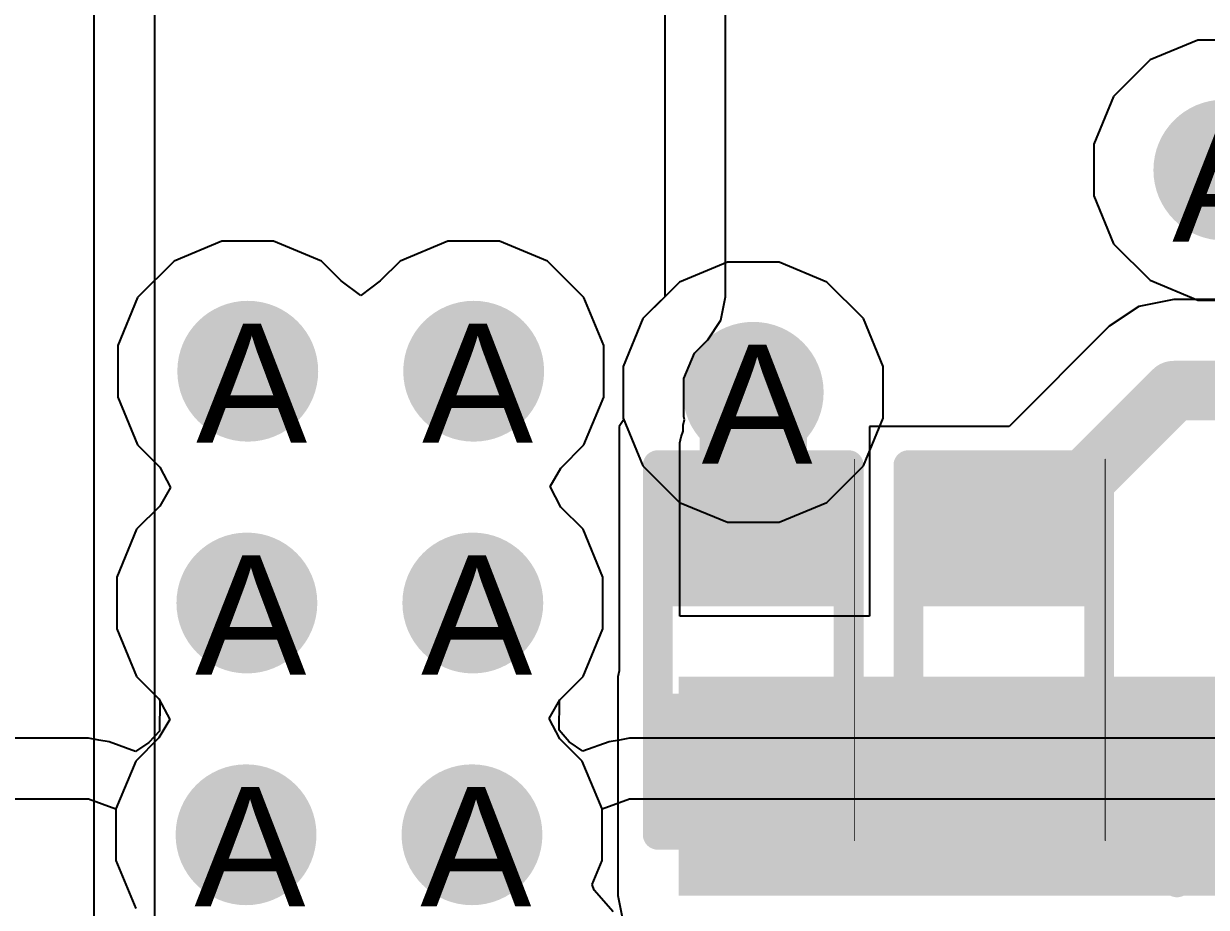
# Model space of a CAD drawing. Header units: inches. Extents: x 0 to 5271, y 0 to 5417.
# Drawn here: x 15.87 to 20.91, y 77.92 to 81.69 of the extents above; entities that cross this region are included whole.
import ezdxf

# ---------------------------------------------------------------- set-up
doc = ezdxf.new("R2010")
doc.units = ezdxf.units.IN
for name, color, linetype in [('Bottom Layer', 5, 'Continuous'), ('Bottom Overlay', 54, 'Continuous'), ('Bottom Paste', 16, 'Continuous'), ('Bottom Solder', 6, 'Continuous'), ('Drill Drawing', 1, 'Continuous'), ('L2_GND1', 16, 'Continuous'), ('L3_SIG1', 76, 'Continuous'), ('L4_PWR', 90, 'Continuous'), ('L5_GND2', 156, 'Continuous'), ('L6_SIG2', 130, 'Continuous'), ('L7_GND3', 216, 'Continuous'), ('Top Layer', 1, 'Continuous'), ('Via Holes', 16, 'Continuous')]:
    doc.layers.add(name, color=color, linetype=linetype)
doc.styles.add('Arial', font='', dxfattribs={"height": 0.2})
doc.styles.get('Arial').set_extended_font_data('Arial')

# ---------------------------------------------------------------- blocks, each defined once
blk = doc.blocks.new('17_FC2QFN__3_5_3_75__B_196')
at = {"layer": 'Bottom Layer'}
for points in [[(-0.175, 2.4312), (0.175, 2.4312), (0.175, 0.4312), (-0.175, 0.4312)], [(-2.0993, 1.6812), (-0.5993, 1.6812), (-0.5993, 1.4312), (-2.0993, 1.4312)], [(2.0993, 1.4312), (0.5993, 1.4312), (0.5993, 1.6812), (2.0993, 1.6812)], [(-2.0993, 1.0312), (-0.5993, 1.0312), (-0.5993, 0.7812), (-2.0993, 0.7812)], [(2.0993, 0.7812), (0.5993, 0.7812), (0.5993, 1.0312), (2.0993, 1.0312)], [(-2.0993, 0.3812), (-0.5993, 0.3812), (-0.5993, 0.1312), (-2.0993, 0.1312)], [(2.0993, 0.1312), (0.5993, 0.1312), (0.5993, 0.3812), (2.0993, 0.3812)], [(-2.1004, -0.0938), (-1.3004, -0.0938), (-1.3004, -0.3938), (-2.1004, -0.3938)], [(2.1004, -0.3938), (1.3004, -0.3938), (1.3004, -0.0938), (2.1004, -0.0938)], [(-2.1004, -0.5938), (-1.3004, -0.5938), (-1.3004, -0.8938), (-2.1004, -0.8938)], [(2.1004, -0.8938), (1.3004, -0.8938), (1.3004, -0.5938), (2.1004, -0.5938)], [(-1.4, -2.0187), (-1.4, -1.0937), (-1.1, -1.0937), (-1.1, -2.0187)], [(-0.9, -2.0187), (-0.9, -1.0937), (-0.6, -1.0937), (-0.6, -2.0187)], [(-0.4, -2.0187), (-0.4, -1.0937), (-0.1, -1.0937), (-0.1, -2.0187)], [(0.1, -2.0187), (0.1, -1.0937), (0.4, -1.0937), (0.4, -2.0187)], [(0.6, -2.0187), (0.6, -1.0937), (0.9, -1.0937), (0.9, -2.0187)], [(1.1, -2.0187), (1.1, -1.0937), (1.4, -1.0937), (1.4, -2.0187)]]:
    blk.add_hatch(color=5, dxfattribs=at).paths.add_polyline_path(points)
at = {"layer": 'Bottom Paste'}
for points in [[(-0.175, 2.4312), (0.175, 2.4312), (0.175, 0.4312), (-0.175, 0.4312)], [(-2.0993, 1.6812), (-0.5993, 1.6812), (-0.5993, 1.4312), (-2.0993, 1.4312)], [(2.0993, 1.4312), (0.5993, 1.4312), (0.5993, 1.6812), (2.0993, 1.6812)], [(-2.0993, 1.0312), (-0.5993, 1.0312), (-0.5993, 0.7812), (-2.0993, 0.7812)], [(2.0993, 0.7812), (0.5993, 0.7812), (0.5993, 1.0312), (2.0993, 1.0312)], [(-2.0993, 0.3812), (-0.5993, 0.3812), (-0.5993, 0.1312), (-2.0993, 0.1312)], [(2.0993, 0.1312), (0.5993, 0.1312), (0.5993, 0.3812), (2.0993, 0.3812)], [(-2.1004, -0.0938), (-1.3004, -0.0938), (-1.3004, -0.3938), (-2.1004, -0.3938)], [(2.1004, -0.3938), (1.3004, -0.3938), (1.3004, -0.0938), (2.1004, -0.0938)], [(-2.1004, -0.5938), (-1.3004, -0.5938), (-1.3004, -0.8938), (-2.1004, -0.8938)], [(2.1004, -0.8938), (1.3004, -0.8938), (1.3004, -0.5938), (2.1004, -0.5938)], [(-1.4, -2.0187), (-1.4, -1.0937), (-1.1, -1.0937), (-1.1, -2.0187)], [(-0.9, -2.0187), (-0.9, -1.0937), (-0.6, -1.0937), (-0.6, -2.0187)], [(-0.4, -2.0187), (-0.4, -1.0937), (-0.1, -1.0937), (-0.1, -2.0187)], [(0.1, -2.0187), (0.1, -1.0937), (0.4, -1.0937), (0.4, -2.0187)], [(0.6, -2.0187), (0.6, -1.0937), (0.9, -1.0937), (0.9, -2.0187)], [(1.1, -2.0187), (1.1, -1.0937), (1.4, -1.0937), (1.4, -2.0187)]]:
    blk.add_hatch(color=16, dxfattribs=at).paths.add_polyline_path(points)
at = {"layer": 'Bottom Solder'}
for points in [[(-0.2766, 2.5328), (0.2766, 2.5328), (0.2766, 0.3296), (-0.2766, 0.3296)], [(-2.2009, 1.7828), (-0.4977, 1.7828), (-0.4977, 1.3296), (-2.2009, 1.3296)], [(2.2009, 1.3296), (0.4977, 1.3296), (0.4977, 1.7828), (2.2009, 1.7828)], [(-2.2009, 1.1328), (-0.4977, 1.1328), (-0.4977, 0.6796), (-2.2009, 0.6796)], [(2.2009, 0.6796), (0.4977, 0.6796), (0.4977, 1.1328), (2.2009, 1.1328)], [(-2.2009, 0.4828), (-0.4977, 0.4828), (-0.4977, 0.0296), (-2.2009, 0.0296)], [(2.2009, 0.0296), (0.4977, 0.0296), (0.4977, 0.4828), (2.2009, 0.4828)], [(-2.202, 0.0078), (-1.1988, 0.0078), (-1.1988, -0.4954), (-2.202, -0.4954)], [(2.202, -0.4954), (1.1988, -0.4954), (1.1988, 0.0078), (2.202, 0.0078)], [(-2.202, -0.4922), (-1.1988, -0.4922), (-1.1988, -0.9954), (-2.202, -0.9954)], [(2.202, -0.9954), (1.1988, -0.9954), (1.1988, -0.4922), (2.202, -0.4922)], [(-1.5016, -2.1203), (-1.5016, -0.9921), (-0.9984, -0.9921), (-0.9984, -2.1203)], [(-1.0016, -2.1203), (-1.0016, -0.9921), (-0.4984, -0.9921), (-0.4984, -2.1203)], [(-0.5016, -2.1203), (-0.5016, -0.9921), (0.0016, -0.9921), (0.0016, -2.1203)], [(-0.0016, -2.1203), (-0.0016, -0.9921), (0.5016, -0.9921), (0.5016, -2.1203)], [(0.4984, -2.1203), (0.4984, -0.9921), (1.0016, -0.9921), (1.0016, -2.1203)], [(0.9984, -2.1203), (0.9984, -0.9921), (1.5016, -0.9921), (1.5016, -2.1203)]]:
    blk.add_hatch(color=6, dxfattribs=at).paths.add_polyline_path(points)
at = {"layer": 'Bottom Overlay'}
for points in [[(-1.8034, 2.1366, 0.127, 0.127, 0), (-1.8034, 1.9377, 0.127, 0.127, 0)], [(-0.4315, 2.1366, 0.127, 0.127, 0), (-1.8034, 2.1366, 0.127, 0.127, 0)], [(1.8034, 2.1366, 0.127, 0.127, 0), (0.4315, 2.1366, 0.127, 0.127, 0)], [(1.8034, 2.1366, 0.127, 0.127, 0), (1.8034, 1.9377, 0.127, 0.127, 0)], [(-2.402, -0.6516, 0.127, 0.127, 0), (-2.402, -0.9056, 0.127, 0.127, 0)], [(-2.275, -0.7786, 0.127, 0.127, 0), (-2.402, -0.6516, 0.127, 0.127, 0)], [(-2.275, -0.7786, 0.127, 0.127, 0), (-2.402, -0.9056, 0.127, 0.127, 0)], [(-1.8034, -1.1503, 0.127, 0.127, 0), (-1.8034, -1.7242, 0.127, 0.127, 0)], [(1.8034, -1.1503, 0.127, 0.127, 0), (1.8034, -1.7242, 0.127, 0.127, 0)], [(-1.5778, -1.7242, 0.127, 0.127, 0), (-1.8034, -1.7242, 0.127, 0.127, 0)], [(1.8034, -1.7242, 0.127, 0.127, 0), (1.5778, -1.7242, 0.127, 0.127, 0)]]:
    blk.add_lwpolyline(points, format="xyseb", dxfattribs=at)
for points in [[(-1.8352, 2.1366, 0.0635, 0.0635, 1), (-1.7716, 2.1366, 0.0635, 0.0635, 1)], [(-1.8352, 2.1366, 0.0635, 0.0635, 1), (-1.7716, 2.1366, 0.0635, 0.0635, 1)], [(-0.4633, 2.1366, 0.0635, 0.0635, 1), (-0.3998, 2.1366, 0.0635, 0.0635, 1)], [(0.3998, 2.1366, 0.0635, 0.0635, 1), (0.4633, 2.1366, 0.0635, 0.0635, 1)], [(1.7716, 2.1366, 0.0635, 0.0635, 1), (1.8352, 2.1366, 0.0635, 0.0635, 1)], [(1.7716, 2.1366, 0.0635, 0.0635, 1), (1.8352, 2.1366, 0.0635, 0.0635, 1)], [(-1.8352, 1.9377, 0.0635, 0.0635, 1), (-1.7716, 1.9377, 0.0635, 0.0635, 1)], [(1.7716, 1.9377, 0.0635, 0.0635, 1), (1.8352, 1.9377, 0.0635, 0.0635, 1)], [(-2.4338, -0.6516, 0.0635, 0.0635, 1), (-2.3703, -0.6516, 0.0635, 0.0635, 1)], [(-2.4338, -0.6516, 0.0635, 0.0635, 1), (-2.3703, -0.6516, 0.0635, 0.0635, 1)], [(-2.3068, -0.7786, 0.0635, 0.0635, 1), (-2.2433, -0.7786, 0.0635, 0.0635, 1)], [(-2.3068, -0.7786, 0.0635, 0.0635, 1), (-2.2433, -0.7786, 0.0635, 0.0635, 1)], [(-2.4338, -0.9056, 0.0635, 0.0635, 1), (-2.3703, -0.9056, 0.0635, 0.0635, 1)], [(-2.4338, -0.9056, 0.0635, 0.0635, 1), (-2.3703, -0.9056, 0.0635, 0.0635, 1)], [(-1.8352, -1.1503, 0.0635, 0.0635, 1), (-1.7716, -1.1503, 0.0635, 0.0635, 1)], [(1.7716, -1.1503, 0.0635, 0.0635, 1), (1.8352, -1.1503, 0.0635, 0.0635, 1)], [(-1.8352, -1.7242, 0.0635, 0.0635, 1), (-1.7716, -1.7242, 0.0635, 0.0635, 1)], [(-1.8352, -1.7242, 0.0635, 0.0635, 1), (-1.7716, -1.7242, 0.0635, 0.0635, 1)], [(-1.6095, -1.7242, 0.0635, 0.0635, 1), (-1.546, -1.7242, 0.0635, 0.0635, 1)], [(1.546, -1.7242, 0.0635, 0.0635, 1), (1.6095, -1.7242, 0.0635, 0.0635, 1)], [(1.7716, -1.7242, 0.0635, 0.0635, 1), (1.8352, -1.7242, 0.0635, 0.0635, 1)], [(1.7716, -1.7242, 0.0635, 0.0635, 1), (1.8352, -1.7242, 0.0635, 0.0635, 1)]]:
    blk.add_lwpolyline(points, format="xyseb", close=True, dxfattribs=at)
blk = doc.blocks.new('R___0402_B_227')
at = {"layer": 'Bottom Layer'}
for points in [[(-0.2413, 0.3175), (-0.2413, -0.3175), (-0.6985, -0.3175), (-0.6985, 0.3175)], [(0.6985, 0.3175), (0.6985, -0.3175), (0.2413, -0.3175), (0.2413, 0.3175)]]:
    blk.add_hatch(color=5, dxfattribs=at).paths.add_polyline_path(points)
at = {"layer": 'Bottom Paste'}
for points in [[(-0.2413, 0.3175), (-0.2413, -0.3175), (-0.6985, -0.3175), (-0.6985, 0.3175)], [(0.6985, 0.3175), (0.6985, -0.3175), (0.2413, -0.3175), (0.2413, 0.3175)]]:
    blk.add_hatch(color=16, dxfattribs=at).paths.add_polyline_path(points)
at = {"layer": 'Bottom Solder'}
for points in [[(-0.1863, 0.3725), (-0.1863, -0.3725), (-0.7535, -0.3725), (-0.7535, 0.3725)], [(0.7535, 0.3725), (0.7535, -0.3725), (0.1863, -0.3725), (0.1863, 0.3725)]]:
    blk.add_hatch(color=6, dxfattribs=at).paths.add_polyline_path(points)
at = {"layer": 'Bottom Overlay'}
for points in [[(-0.7874, -0.4064, 0.127, 0.127, 0), (-0.7874, 0.4064, 0.127, 0.127, 0)], [(0.7874, 0.4064, 0.127, 0.127, 0), (-0.7874, 0.4064, 0.127, 0.127, 0)], [(0.7874, -0.4064, 0.127, 0.127, 0), (0.7874, 0.4064, 0.127, 0.127, 0)], [(0.8128, 0.4318, 0.00323, 0.00323, 0), (-0.8128, 0.4318, 0.00323, 0.00323, 0)], [(0.7874, -0.4064, 0.127, 0.127, 0), (-0.7874, -0.4064, 0.127, 0.127, 0)]]:
    blk.add_lwpolyline(points, format="xyseb", dxfattribs=at)
for points in [[(-0.8191, 0.4064, 0.0635, 0.0635, 1), (-0.7556, 0.4064, 0.0635, 0.0635, 1)], [(-0.8191, 0.4064, 0.0635, 0.0635, 1), (-0.7556, 0.4064, 0.0635, 0.0635, 1)], [(0.7557, 0.4064, 0.0635, 0.0635, 1), (0.8192, 0.4064, 0.0635, 0.0635, 1)], [(0.7557, 0.4064, 0.0635, 0.0635, 1), (0.8192, 0.4064, 0.0635, 0.0635, 1)], [(-0.8136, 0.4318, 0.00161, 0.00161, 1), (-0.812, 0.4318, 0.00161, 0.00161, 1)], [(0.812, 0.4318, 0.00161, 0.00161, 1), (0.8136, 0.4318, 0.00161, 0.00161, 1)], [(-0.8191, -0.4064, 0.0635, 0.0635, 1), (-0.7556, -0.4064, 0.0635, 0.0635, 1)], [(-0.8191, -0.4064, 0.0635, 0.0635, 1), (-0.7556, -0.4064, 0.0635, 0.0635, 1)], [(0.7557, -0.4064, 0.0635, 0.0635, 1), (0.8192, -0.4064, 0.0635, 0.0635, 1)], [(0.7557, -0.4064, 0.0635, 0.0635, 1), (0.8192, -0.4064, 0.0635, 0.0635, 1)]]:
    blk.add_lwpolyline(points, format="xyseb", close=True, dxfattribs=at)
blk = doc.blocks.new('R___0402_B_229')
at = {"layer": 'Bottom Layer'}
for points in [[(-0.2413, 0.3175), (-0.2413, -0.3175), (-0.6985, -0.3175), (-0.6985, 0.3175)], [(0.6985, 0.3175), (0.6985, -0.3175), (0.2413, -0.3175), (0.2413, 0.3175)]]:
    blk.add_hatch(color=5, dxfattribs=at).paths.add_polyline_path(points)
at = {"layer": 'Bottom Paste'}
for points in [[(-0.2413, 0.3175), (-0.2413, -0.3175), (-0.6985, -0.3175), (-0.6985, 0.3175)], [(0.6985, 0.3175), (0.6985, -0.3175), (0.2413, -0.3175), (0.2413, 0.3175)]]:
    blk.add_hatch(color=16, dxfattribs=at).paths.add_polyline_path(points)
at = {"layer": 'Bottom Solder'}
for points in [[(-0.1863, 0.3725), (-0.1863, -0.3725), (-0.7535, -0.3725), (-0.7535, 0.3725)], [(0.7535, 0.3725), (0.7535, -0.3725), (0.1863, -0.3725), (0.1863, 0.3725)]]:
    blk.add_hatch(color=6, dxfattribs=at).paths.add_polyline_path(points)
at = {"layer": 'Bottom Overlay'}
for points in [[(-0.7874, -0.4064, 0.127, 0.127, 0), (-0.7874, 0.4064, 0.127, 0.127, 0)], [(0.7874, 0.4064, 0.127, 0.127, 0), (-0.7874, 0.4064, 0.127, 0.127, 0)], [(0.7874, -0.4064, 0.127, 0.127, 0), (0.7874, 0.4064, 0.127, 0.127, 0)], [(0.8128, 0.4318, 0.00323, 0.00323, 0), (-0.8128, 0.4318, 0.00323, 0.00323, 0)], [(0.7874, -0.4064, 0.127, 0.127, 0), (-0.7874, -0.4064, 0.127, 0.127, 0)]]:
    blk.add_lwpolyline(points, format="xyseb", dxfattribs=at)
for points in [[(-0.8191, 0.4064, 0.0635, 0.0635, 1), (-0.7556, 0.4064, 0.0635, 0.0635, 1)], [(-0.8191, 0.4064, 0.0635, 0.0635, 1), (-0.7556, 0.4064, 0.0635, 0.0635, 1)], [(0.7557, 0.4064, 0.0635, 0.0635, 1), (0.8192, 0.4064, 0.0635, 0.0635, 1)], [(0.7557, 0.4064, 0.0635, 0.0635, 1), (0.8192, 0.4064, 0.0635, 0.0635, 1)], [(-0.8136, 0.4318, 0.00161, 0.00161, 1), (-0.812, 0.4318, 0.00161, 0.00161, 1)], [(0.812, 0.4318, 0.00161, 0.00161, 1), (0.8136, 0.4318, 0.00161, 0.00161, 1)], [(-0.8191, -0.4064, 0.0635, 0.0635, 1), (-0.7556, -0.4064, 0.0635, 0.0635, 1)], [(-0.8191, -0.4064, 0.0635, 0.0635, 1), (-0.7556, -0.4064, 0.0635, 0.0635, 1)], [(0.7557, -0.4064, 0.0635, 0.0635, 1), (0.8192, -0.4064, 0.0635, 0.0635, 1)], [(0.7557, -0.4064, 0.0635, 0.0635, 1), (0.8192, -0.4064, 0.0635, 0.0635, 1)]]:
    blk.add_lwpolyline(points, format="xyseb", close=True, dxfattribs=at)

msp = doc.modelspace()

# ---------------------------------------------------------------- hatches: boundary and pattern name
at = {"layer": 'Bottom Layer'}
h = msp.add_hatch(color=5, dxfattribs=at)
edge = h.paths.add_edge_path()
edge.add_arc((20.9798, 81.064), 0.3, 0, 360)
h = msp.add_hatch(color=5, dxfattribs=at)
edge = h.paths.add_edge_path()
edge.add_arc((16.8221, 80.2069), 0.3, 0, 360)
h = msp.add_hatch(color=5, dxfattribs=at)
edge = h.paths.add_edge_path()
edge.add_arc((17.7844, 80.2069), 0.3, 0, 360)
h = msp.add_hatch(color=5, dxfattribs=at)
edge = h.paths.add_edge_path()
edge.add_arc((18.9751, 80.1172), 0.3, 0, 360)
h = msp.add_hatch(color=5, dxfattribs=at)
edge = h.paths.add_edge_path()
edge.add_arc((16.8184, 79.2194), 0.3, 0, 360)
h = msp.add_hatch(color=5, dxfattribs=at)
edge = h.paths.add_edge_path()
edge.add_arc((17.7808, 79.2194), 0.3, 0, 360)
msp.add_hatch(color=5, dxfattribs=at).paths.add_polyline_path([(18.6576, 77.9727), (21.4836, 77.9727), (21.4836, 78.905), (18.6576, 78.905)])
h = msp.add_hatch(color=5, dxfattribs=at)
edge = h.paths.add_edge_path()
edge.add_arc((16.8148, 78.232), 0.3, 0, 360)
h = msp.add_hatch(color=5, dxfattribs=at)
edge = h.paths.add_edge_path()
edge.add_arc((17.7772, 78.232), 0.3, 0, 360)
at = {"layer": 'L2_GND1'}
h = msp.add_hatch(color=16, dxfattribs=at)
edge = h.paths.add_edge_path()
edge.add_arc((20.9798, 81.064), 0.3, 0, 360)
h = msp.add_hatch(color=16, dxfattribs=at)
edge = h.paths.add_edge_path()
edge.add_arc((16.8221, 80.2069), 0.3, 0, 360)
h = msp.add_hatch(color=16, dxfattribs=at)
edge = h.paths.add_edge_path()
edge.add_arc((17.7844, 80.2069), 0.3, 0, 360)
h = msp.add_hatch(color=16, dxfattribs=at)
edge = h.paths.add_edge_path()
edge.add_arc((18.9751, 80.1172), 0.3, 0, 360)
h = msp.add_hatch(color=16, dxfattribs=at)
edge = h.paths.add_edge_path()
edge.add_arc((16.8184, 79.2194), 0.3, 0, 360)
h = msp.add_hatch(color=16, dxfattribs=at)
edge = h.paths.add_edge_path()
edge.add_arc((17.7808, 79.2194), 0.3, 0, 360)
h = msp.add_hatch(color=16, dxfattribs=at)
edge = h.paths.add_edge_path()
edge.add_arc((16.8148, 78.232), 0.3, 0, 360)
h = msp.add_hatch(color=16, dxfattribs=at)
edge = h.paths.add_edge_path()
edge.add_arc((17.7772, 78.232), 0.3, 0, 360)
at = {"layer": 'L3_SIG1'}
h = msp.add_hatch(color=76, dxfattribs=at)
edge = h.paths.add_edge_path()
edge.add_arc((20.9798, 81.064), 0.3, 0, 360)
h = msp.add_hatch(color=76, dxfattribs=at)
edge = h.paths.add_edge_path()
edge.add_arc((16.8221, 80.2069), 0.3, 0, 360)
h = msp.add_hatch(color=76, dxfattribs=at)
edge = h.paths.add_edge_path()
edge.add_arc((17.7844, 80.2069), 0.3, 0, 360)
h = msp.add_hatch(color=76, dxfattribs=at)
edge = h.paths.add_edge_path()
edge.add_arc((18.9751, 80.1172), 0.3, 0, 360)
h = msp.add_hatch(color=76, dxfattribs=at)
edge = h.paths.add_edge_path()
edge.add_arc((16.8184, 79.2194), 0.3, 0, 360)
h = msp.add_hatch(color=76, dxfattribs=at)
edge = h.paths.add_edge_path()
edge.add_arc((17.7808, 79.2194), 0.3, 0, 360)
h = msp.add_hatch(color=76, dxfattribs=at)
edge = h.paths.add_edge_path()
edge.add_arc((16.8148, 78.232), 0.3, 0, 360)
h = msp.add_hatch(color=76, dxfattribs=at)
edge = h.paths.add_edge_path()
edge.add_arc((17.7772, 78.232), 0.3, 0, 360)
at = {"layer": 'L4_PWR'}
h = msp.add_hatch(color=90, dxfattribs=at)
edge = h.paths.add_edge_path()
edge.add_arc((20.9798, 81.064), 0.3, 0, 360)
h = msp.add_hatch(color=90, dxfattribs=at)
edge = h.paths.add_edge_path()
edge.add_arc((16.8221, 80.2069), 0.3, 0, 360)
h = msp.add_hatch(color=90, dxfattribs=at)
edge = h.paths.add_edge_path()
edge.add_arc((17.7844, 80.2069), 0.3, 0, 360)
h = msp.add_hatch(color=90, dxfattribs=at)
edge = h.paths.add_edge_path()
edge.add_arc((18.9751, 80.1172), 0.3, 0, 360)
h = msp.add_hatch(color=90, dxfattribs=at)
edge = h.paths.add_edge_path()
edge.add_arc((16.8184, 79.2194), 0.3, 0, 360)
h = msp.add_hatch(color=90, dxfattribs=at)
edge = h.paths.add_edge_path()
edge.add_arc((17.7808, 79.2194), 0.3, 0, 360)
h = msp.add_hatch(color=90, dxfattribs=at)
edge = h.paths.add_edge_path()
edge.add_arc((16.8148, 78.232), 0.3, 0, 360)
h = msp.add_hatch(color=90, dxfattribs=at)
edge = h.paths.add_edge_path()
edge.add_arc((17.7772, 78.232), 0.3, 0, 360)
at = {"layer": 'L5_GND2'}
h = msp.add_hatch(color=156, dxfattribs=at)
edge = h.paths.add_edge_path()
edge.add_arc((20.9798, 81.064), 0.3, 0, 360)
h = msp.add_hatch(color=156, dxfattribs=at)
edge = h.paths.add_edge_path()
edge.add_arc((16.8221, 80.2069), 0.3, 0, 360)
h = msp.add_hatch(color=156, dxfattribs=at)
edge = h.paths.add_edge_path()
edge.add_arc((17.7844, 80.2069), 0.3, 0, 360)
h = msp.add_hatch(color=156, dxfattribs=at)
edge = h.paths.add_edge_path()
edge.add_arc((18.9751, 80.1172), 0.3, 0, 360)
h = msp.add_hatch(color=156, dxfattribs=at)
edge = h.paths.add_edge_path()
edge.add_arc((16.8184, 79.2194), 0.3, 0, 360)
h = msp.add_hatch(color=156, dxfattribs=at)
edge = h.paths.add_edge_path()
edge.add_arc((17.7808, 79.2194), 0.3, 0, 360)
h = msp.add_hatch(color=156, dxfattribs=at)
edge = h.paths.add_edge_path()
edge.add_arc((16.8148, 78.232), 0.3, 0, 360)
h = msp.add_hatch(color=156, dxfattribs=at)
edge = h.paths.add_edge_path()
edge.add_arc((17.7772, 78.232), 0.3, 0, 360)
at = {"layer": 'L6_SIG2'}
h = msp.add_hatch(color=130, dxfattribs=at)
edge = h.paths.add_edge_path()
edge.add_arc((20.9798, 81.064), 0.3, 0, 360)
h = msp.add_hatch(color=130, dxfattribs=at)
edge = h.paths.add_edge_path()
edge.add_arc((16.8221, 80.2069), 0.3, 0, 360)
h = msp.add_hatch(color=130, dxfattribs=at)
edge = h.paths.add_edge_path()
edge.add_arc((17.7844, 80.2069), 0.3, 0, 360)
h = msp.add_hatch(color=130, dxfattribs=at)
edge = h.paths.add_edge_path()
edge.add_arc((18.9751, 80.1172), 0.3, 0, 360)
h = msp.add_hatch(color=130, dxfattribs=at)
edge = h.paths.add_edge_path()
edge.add_arc((16.8184, 79.2194), 0.3, 0, 360)
h = msp.add_hatch(color=130, dxfattribs=at)
edge = h.paths.add_edge_path()
edge.add_arc((17.7808, 79.2194), 0.3, 0, 360)
h = msp.add_hatch(color=130, dxfattribs=at)
edge = h.paths.add_edge_path()
edge.add_arc((16.8148, 78.232), 0.3, 0, 360)
h = msp.add_hatch(color=130, dxfattribs=at)
edge = h.paths.add_edge_path()
edge.add_arc((17.7772, 78.232), 0.3, 0, 360)
at = {"layer": 'L7_GND3'}
h = msp.add_hatch(color=216, dxfattribs=at)
edge = h.paths.add_edge_path()
edge.add_arc((20.9798, 81.064), 0.3, 0, 360)
h = msp.add_hatch(color=216, dxfattribs=at)
edge = h.paths.add_edge_path()
edge.add_arc((16.8221, 80.2069), 0.3, 0, 360)
h = msp.add_hatch(color=216, dxfattribs=at)
edge = h.paths.add_edge_path()
edge.add_arc((17.7844, 80.2069), 0.3, 0, 360)
h = msp.add_hatch(color=216, dxfattribs=at)
edge = h.paths.add_edge_path()
edge.add_arc((18.9751, 80.1172), 0.3, 0, 360)
h = msp.add_hatch(color=216, dxfattribs=at)
edge = h.paths.add_edge_path()
edge.add_arc((16.8184, 79.2194), 0.3, 0, 360)
h = msp.add_hatch(color=216, dxfattribs=at)
edge = h.paths.add_edge_path()
edge.add_arc((17.7808, 79.2194), 0.3, 0, 360)
h = msp.add_hatch(color=216, dxfattribs=at)
edge = h.paths.add_edge_path()
edge.add_arc((16.8148, 78.232), 0.3, 0, 360)
h = msp.add_hatch(color=216, dxfattribs=at)
edge = h.paths.add_edge_path()
edge.add_arc((17.7772, 78.232), 0.3, 0, 360)
at = {"layer": 'Top Layer'}
h = msp.add_hatch(color=1, dxfattribs=at)
edge = h.paths.add_edge_path()
edge.add_arc((20.9798, 81.064), 0.3, 0, 360)
h = msp.add_hatch(color=1, dxfattribs=at)
edge = h.paths.add_edge_path()
edge.add_arc((16.8221, 80.2069), 0.3, 0, 360)
h = msp.add_hatch(color=1, dxfattribs=at)
edge = h.paths.add_edge_path()
edge.add_arc((17.7844, 80.2069), 0.3, 0, 360)
h = msp.add_hatch(color=1, dxfattribs=at)
edge = h.paths.add_edge_path()
edge.add_arc((18.9751, 80.1172), 0.3, 0, 360)
h = msp.add_hatch(color=1, dxfattribs=at)
edge = h.paths.add_edge_path()
edge.add_arc((16.8184, 79.2194), 0.3, 0, 360)
h = msp.add_hatch(color=1, dxfattribs=at)
edge = h.paths.add_edge_path()
edge.add_arc((17.7808, 79.2194), 0.3, 0, 360)
h = msp.add_hatch(color=1, dxfattribs=at)
edge = h.paths.add_edge_path()
edge.add_arc((16.8148, 78.232), 0.3, 0, 360)
h = msp.add_hatch(color=1, dxfattribs=at)
edge = h.paths.add_edge_path()
edge.add_arc((17.7772, 78.232), 0.3, 0, 360)
at = {"layer": 'Via Holes'}
h = msp.add_hatch(color=7, dxfattribs=at)
edge = h.paths.add_edge_path()
edge.add_arc((20.9798, 81.064), 0.15, 0, 360)
h = msp.add_hatch(color=7, dxfattribs=at)
edge = h.paths.add_edge_path()
edge.add_arc((16.8221, 80.2069), 0.15, 0, 360)
h = msp.add_hatch(color=7, dxfattribs=at)
edge = h.paths.add_edge_path()
edge.add_arc((17.7844, 80.2069), 0.15, 0, 360)
h = msp.add_hatch(color=7, dxfattribs=at)
edge = h.paths.add_edge_path()
edge.add_arc((18.9751, 80.1172), 0.15, 0, 360)
h = msp.add_hatch(color=7, dxfattribs=at)
edge = h.paths.add_edge_path()
edge.add_arc((16.8184, 79.2194), 0.15, 0, 360)
h = msp.add_hatch(color=7, dxfattribs=at)
edge = h.paths.add_edge_path()
edge.add_arc((17.7808, 79.2194), 0.15, 0, 360)
h = msp.add_hatch(color=7, dxfattribs=at)
edge = h.paths.add_edge_path()
edge.add_arc((16.8148, 78.232), 0.15, 0, 360)
h = msp.add_hatch(color=7, dxfattribs=at)
edge = h.paths.add_edge_path()
edge.add_arc((17.7772, 78.232), 0.15, 0, 360)

# ---------------------------------------------------------------- linework, layer by layer
at = {"layer": 'Bottom Layer'}
for p, q in [((18.5981, 81.7576), (18.5981, 80.5237)), ((18.8571, 80.5237), (18.8571, 81.7576)), ((18.5981, 80.5237), (18.5054, 80.431)), ((18.8374, 80.4246), (18.8571, 80.5237)), ((20.7665, 80.5126), (20.6179, 80.483)), ((21.0843, 80.5126), (20.7665, 80.5126)), ((20.6179, 80.483), (20.4918, 80.3988)), ((18.5054, 80.431), (18.4211, 80.2274)), ((18.7813, 80.3406), (18.8374, 80.4246)), ((20.4918, 80.3988), (20.0648, 79.9718)), ((18.725, 80.2843), (18.7813, 80.3406)), ((18.68, 80.1759), (18.725, 80.2843)), ((18.4211, 80.2274), (18.4211, 80.007)), ((18.68, 80.0131), (18.68, 80.1759)), ((18.4234, 80.0014), (18.4036, 79.9718)), ((18.4211, 80.007), (18.4234, 80.0014)), ((18.6774, 79.9764), (18.6824, 80.0014)), ((18.6824, 80.0014), (18.68, 80.0131)), ((18.4036, 79.9718), (18.4036, 79.9718)), ((18.4036, 79.9718), (18.4036, 78.93)), ((18.6676, 79.9273), (18.6774, 79.9509)), ((18.6774, 79.9509), (18.6774, 79.9764)), ((20.0648, 79.9718), (19.4711, 79.9718)), ((19.4711, 79.9718), (19.4711, 79.1639)), ((18.6625, 79.9022), (18.6626, 79.9023)), ((18.6625, 79.1639), (18.6625, 79.9022)), ((18.6626, 79.9023), (18.6676, 79.9273)), ((19.4711, 79.1639), (18.6625, 79.1639)), ((18.4036, 78.93), (18.3986, 78.905)), ((18.3986, 78.905), (18.3986, 77.9727)), ((18.3986, 77.9727), (18.4183, 77.8736))]:
    msp.add_line(p, q, dxfattribs=at)
for points in [[(18.9751, 79.4892, 0.4572, 0.4572, 0), (18.9751, 80.1172, 0.4572, 0.4572, 0)], [(20.1315, 79.4892, 0.254, 0.254, 0), (20.7665, 80.1242, 0.254, 0.254, 0)], [(20.7665, 80.1242, 0.254, 0.254, 0), (21.6558, 80.1242, 0.254, 0.254, 0)], [(20.0426, 79.4892, 0.254, 0.254, 0), (20.1315, 79.4892, 0.254, 0.254, 0)]]:
    msp.add_lwpolyline(points, format="xyseb", dxfattribs=at)
for points in [[(18.8608, 80.1172, 0.2286, 0.2286, 1), (19.0894, 80.1172, 0.2286, 0.2286, 1)], [(20.703, 80.1242, 0.127, 0.127, 1), (20.83, 80.1242, 0.127, 0.127, 1)], [(20.703, 80.1242, 0.127, 0.127, 1), (20.83, 80.1242, 0.127, 0.127, 1)], [(18.8608, 79.4892, 0.2286, 0.2286, 1), (19.0894, 79.4892, 0.2286, 0.2286, 1)], [(19.9791, 79.4892, 0.127, 0.127, 1), (20.1061, 79.4892, 0.127, 0.127, 1)], [(20.068, 79.4892, 0.127, 0.127, 1), (20.195, 79.4892, 0.127, 0.127, 1)], [(20.068, 79.4892, 0.127, 0.127, 1), (20.195, 79.4892, 0.127, 0.127, 1)]]:
    msp.add_lwpolyline(points, format="xyseb", close=True, dxfattribs=at)
at = {"layer": 'L2_GND1'}
for p, q in [((16.7119, 80.7609), (16.5082, 80.6765)), ((16.9323, 80.7609), (16.7119, 80.7609)), ((17.1359, 80.6765), (16.9323, 80.7609)), ((17.6742, 80.7609), (17.4706, 80.6765)), ((17.8946, 80.7609), (17.6742, 80.7609)), ((18.0982, 80.6765), (17.8946, 80.7609)), ((16.5082, 80.6765), (16.3524, 80.5207)), ((17.2203, 80.5921), (17.1359, 80.6765)), ((17.4706, 80.6765), (17.3862, 80.5921)), ((18.2541, 80.5207), (18.0982, 80.6765)), ((17.3032, 80.5294), (17.2203, 80.5921)), ((17.3862, 80.5921), (17.3032, 80.5294)), ((16.3524, 80.5207), (16.2681, 80.3171)), ((18.3384, 80.3171), (18.2541, 80.5207)), ((16.2681, 80.3171), (16.2681, 80.0967)), ((18.3384, 80.0967), (18.3384, 80.3171)), ((16.2681, 80.0967), (16.3524, 79.8931)), ((18.2541, 79.8931), (18.3384, 80.0967)), ((16.3524, 79.8931), (16.4475, 79.7979)), ((18.1553, 79.7943), (18.2541, 79.8931)), ((16.4475, 79.7979), (16.4931, 79.711)), ((18.1097, 79.7153), (18.1553, 79.7943)), ((16.4931, 79.711), (16.4475, 79.632)), ((18.1553, 79.6284), (18.1097, 79.7153)), ((16.4475, 79.632), (16.3488, 79.5333)), ((18.2505, 79.5333), (18.1553, 79.6284)), ((16.3488, 79.5333), (16.2644, 79.3296)), ((18.3348, 79.3296), (18.2505, 79.5333)), ((16.2644, 79.3296), (16.2644, 79.1092)), ((18.3348, 79.1092), (18.3348, 79.3296)), ((16.2644, 79.1092), (16.3488, 78.9056)), ((18.2505, 78.9056), (18.3348, 79.1092)), ((16.3488, 78.9056), (16.4439, 78.8105)), ((18.1517, 78.8069), (18.2505, 78.9056)), ((16.4439, 78.8105), (16.4895, 78.7236)), ((18.1061, 78.7279), (18.1517, 78.8069)), ((16.4895, 78.7236), (16.4439, 78.6446)), ((18.1517, 78.6409), (18.1061, 78.7279)), ((16.4439, 78.6446), (16.3451, 78.5458)), ((18.2468, 78.5458), (18.1517, 78.6409)), ((16.3451, 78.5458), (16.2608, 78.3422)), ((18.3312, 78.3422), (18.2468, 78.5458)), ((16.2608, 78.3422), (16.2608, 78.1218)), ((18.3312, 78.1218), (18.3312, 78.3422)), ((16.2608, 78.1218), (16.3451, 77.9182)), ((18.2892, 78.0204), (18.3312, 78.1218)), ((18.2979, 77.9962), (18.2892, 78.0204)), ((18.378, 77.903), (18.2979, 77.9962))]:
    msp.add_line(p, q, dxfattribs=at)
at = {"layer": 'L3_SIG1'}
for p, q in [((16.7119, 80.7609), (16.5082, 80.6765)), ((16.9323, 80.7609), (16.7119, 80.7609)), ((17.1359, 80.6765), (16.9323, 80.7609)), ((17.6742, 80.7609), (17.4706, 80.6765)), ((17.8946, 80.7609), (17.6742, 80.7609)), ((18.0982, 80.6765), (17.8946, 80.7609)), ((16.5082, 80.6765), (16.3524, 80.5207)), ((17.2203, 80.5921), (17.1359, 80.6765)), ((17.4706, 80.6765), (17.3862, 80.5921)), ((18.2541, 80.5207), (18.0982, 80.6765)), ((17.3032, 80.5294), (17.2203, 80.5921)), ((17.3862, 80.5921), (17.3032, 80.5294)), ((16.3524, 80.5207), (16.2681, 80.3171)), ((18.3384, 80.3171), (18.2541, 80.5207)), ((16.2681, 80.3171), (16.2681, 80.0967)), ((18.3384, 80.0967), (18.3384, 80.3171)), ((16.2681, 80.0967), (16.3524, 79.8931)), ((18.2541, 79.8931), (18.3384, 80.0967)), ((16.3524, 79.8931), (16.4475, 79.7979)), ((18.1553, 79.7943), (18.2541, 79.8931)), ((16.4475, 79.7979), (16.4931, 79.711)), ((18.1097, 79.7153), (18.1553, 79.7943)), ((16.4931, 79.711), (16.4475, 79.632)), ((18.1553, 79.6284), (18.1097, 79.7153)), ((16.4475, 79.632), (16.3488, 79.5333)), ((18.2505, 79.5333), (18.1553, 79.6284)), ((16.3488, 79.5333), (16.2644, 79.3296)), ((18.3348, 79.3296), (18.2505, 79.5333)), ((16.2644, 79.3296), (16.2644, 79.1092)), ((18.3348, 79.1092), (18.3348, 79.3296)), ((16.2644, 79.1092), (16.3488, 78.9056)), ((18.2505, 78.9056), (18.3348, 79.1092)), ((16.3488, 78.9056), (16.4439, 78.8105)), ((18.1517, 78.8069), (18.2505, 78.9056)), ((16.4439, 78.8105), (16.4477, 78.8032)), ((16.4477, 78.8032), (16.4465, 78.6734)), ((18.1481, 78.6774), (18.1493, 78.8027)), ((18.1493, 78.8027), (18.1517, 78.8069)), ((16.1435, 78.6434), (8.0772, 78.6434)), ((16.1871, 78.6347), (16.1435, 78.6434)), ((16.4465, 78.6734), (16.401, 78.6251)), ((18.1914, 78.6279), (18.1481, 78.6774)), ((18.4485, 78.6434), (18.4049, 78.6347)), ((26.2781, 78.6434), (18.4485, 78.6434)), ((16.2311, 78.6281), (16.1871, 78.6347)), ((16.3445, 78.5873), (16.2311, 78.6281)), ((16.401, 78.6251), (16.3445, 78.5873)), ((18.2498, 78.5881), (18.1914, 78.6279)), ((18.3609, 78.6281), (18.2498, 78.5881)), ((18.4049, 78.6347), (18.3609, 78.6281)), ((7.8183, 78.3844), (16.1435, 78.3844)), ((16.1435, 78.3844), (16.2608, 78.3422)), ((16.2608, 78.3422), (16.2608, 78.1218)), ((18.3312, 78.3422), (18.4485, 78.3844)), ((18.3312, 78.1218), (18.3312, 78.3422)), ((18.4485, 78.3844), (26.2781, 78.3844)), ((16.2608, 78.1218), (16.3451, 77.9182)), ((18.2892, 78.0204), (18.3312, 78.1218)), ((18.2979, 77.9962), (18.2892, 78.0204)), ((18.378, 77.903), (18.2979, 77.9962))]:
    msp.add_line(p, q, dxfattribs=at)
at = {"layer": 'L4_PWR'}
for p, q in [((16.1669, 96.389), (16.1669, 74.3848)), ((16.4259, 74.3848), (16.4259, 96.4145)), ((20.8696, 81.618), (20.666, 81.5336)), ((21.09, 81.618), (20.8696, 81.618)), ((20.666, 81.5336), (20.5102, 81.3778)), ((20.5102, 81.3778), (20.4258, 81.1742)), ((20.4258, 81.1742), (20.4258, 80.9538)), ((20.4258, 80.9538), (20.5102, 80.7501)), ((20.5102, 80.7501), (20.666, 80.5943)), ((18.8649, 80.6712), (18.6613, 80.5869)), ((19.0853, 80.6712), (18.8649, 80.6712)), ((19.2889, 80.5869), (19.0853, 80.6712)), ((18.6613, 80.5869), (18.5054, 80.431)), ((19.4447, 80.431), (19.2889, 80.5869)), ((20.666, 80.5943), (20.8696, 80.51)), ((20.8696, 80.51), (21.09, 80.51)), ((18.5054, 80.431), (18.4211, 80.2274)), ((19.5291, 80.2274), (19.4447, 80.431)), ((18.4211, 80.2274), (18.4211, 80.007)), ((19.5291, 80.007), (19.5291, 80.2274)), ((18.4211, 80.007), (18.5054, 79.8034)), ((19.4447, 79.8034), (19.5291, 80.007)), ((18.5054, 79.8034), (18.6613, 79.6475)), ((19.2889, 79.6475), (19.4447, 79.8034)), ((18.6613, 79.6475), (18.8649, 79.5632)), ((19.0853, 79.5632), (19.2889, 79.6475)), ((18.8649, 79.5632), (19.0853, 79.5632))]:
    msp.add_line(p, q, dxfattribs=at)
at = {"layer": 'L5_GND2'}
for p, q in [((16.7119, 80.7609), (16.5082, 80.6765)), ((16.9323, 80.7609), (16.7119, 80.7609)), ((17.1359, 80.6765), (16.9323, 80.7609)), ((17.6742, 80.7609), (17.4706, 80.6765)), ((17.8946, 80.7609), (17.6742, 80.7609)), ((18.0982, 80.6765), (17.8946, 80.7609)), ((16.5082, 80.6765), (16.3524, 80.5207)), ((17.2203, 80.5921), (17.1359, 80.6765)), ((17.4706, 80.6765), (17.3862, 80.5921)), ((18.2541, 80.5207), (18.0982, 80.6765)), ((17.3032, 80.5294), (17.2203, 80.5921)), ((17.3862, 80.5921), (17.3032, 80.5294)), ((16.3524, 80.5207), (16.2681, 80.3171)), ((18.3384, 80.3171), (18.2541, 80.5207)), ((16.2681, 80.3171), (16.2681, 80.0967)), ((18.3384, 80.0967), (18.3384, 80.3171)), ((16.2681, 80.0967), (16.3524, 79.8931)), ((18.2541, 79.8931), (18.3384, 80.0967)), ((16.3524, 79.8931), (16.4475, 79.7979)), ((18.1553, 79.7943), (18.2541, 79.8931)), ((16.4475, 79.7979), (16.4931, 79.711)), ((18.1097, 79.7153), (18.1553, 79.7943)), ((16.4931, 79.711), (16.4475, 79.632)), ((18.1553, 79.6284), (18.1097, 79.7153)), ((16.4475, 79.632), (16.3488, 79.5333)), ((18.2505, 79.5333), (18.1553, 79.6284)), ((16.3488, 79.5333), (16.2644, 79.3296)), ((18.3348, 79.3296), (18.2505, 79.5333)), ((16.2644, 79.3296), (16.2644, 79.1092)), ((18.3348, 79.1092), (18.3348, 79.3296)), ((16.2644, 79.1092), (16.3488, 78.9056)), ((18.2505, 78.9056), (18.3348, 79.1092)), ((16.3488, 78.9056), (16.4439, 78.8105)), ((18.1517, 78.8069), (18.2505, 78.9056)), ((16.4439, 78.8105), (16.4895, 78.7236)), ((18.1061, 78.7279), (18.1517, 78.8069)), ((16.4895, 78.7236), (16.4439, 78.6446)), ((18.1517, 78.6409), (18.1061, 78.7279)), ((16.4439, 78.6446), (16.3451, 78.5458)), ((18.2468, 78.5458), (18.1517, 78.6409)), ((16.3451, 78.5458), (16.2608, 78.3422)), ((18.3312, 78.3422), (18.2468, 78.5458)), ((16.2608, 78.3422), (16.2608, 78.1218)), ((18.3312, 78.1218), (18.3312, 78.3422)), ((16.2608, 78.1218), (16.3451, 77.9182)), ((18.2892, 78.0204), (18.3312, 78.1218)), ((18.2979, 77.9962), (18.2892, 78.0204)), ((18.378, 77.903), (18.2979, 77.9962))]:
    msp.add_line(p, q, dxfattribs=at)
at = {"layer": 'L6_SIG2'}
for p, q in [((16.7119, 80.7609), (16.5082, 80.6765)), ((16.9323, 80.7609), (16.7119, 80.7609)), ((17.1359, 80.6765), (16.9323, 80.7609)), ((17.6742, 80.7609), (17.4706, 80.6765)), ((17.8946, 80.7609), (17.6742, 80.7609)), ((18.0982, 80.6765), (17.8946, 80.7609)), ((16.5082, 80.6765), (16.3524, 80.5207)), ((17.2203, 80.5921), (17.1359, 80.6765)), ((17.4706, 80.6765), (17.3862, 80.5921)), ((18.2541, 80.5207), (18.0982, 80.6765)), ((17.3032, 80.5294), (17.2203, 80.5921)), ((17.3862, 80.5921), (17.3032, 80.5294)), ((16.3524, 80.5207), (16.2681, 80.3171)), ((18.3384, 80.3171), (18.2541, 80.5207)), ((16.2681, 80.3171), (16.2681, 80.0967)), ((18.3384, 80.0967), (18.3384, 80.3171)), ((16.2681, 80.0967), (16.3524, 79.8931)), ((18.2541, 79.8931), (18.3384, 80.0967)), ((16.3524, 79.8931), (16.4475, 79.7979)), ((18.1553, 79.7943), (18.2541, 79.8931)), ((16.4475, 79.7979), (16.4931, 79.711)), ((18.1097, 79.7153), (18.1553, 79.7943)), ((16.4931, 79.711), (16.4475, 79.632)), ((18.1553, 79.6284), (18.1097, 79.7153)), ((16.4475, 79.632), (16.3488, 79.5333)), ((18.2505, 79.5333), (18.1553, 79.6284)), ((16.3488, 79.5333), (16.2644, 79.3296)), ((18.3348, 79.3296), (18.2505, 79.5333)), ((16.2644, 79.3296), (16.2644, 79.1092)), ((18.3348, 79.1092), (18.3348, 79.3296)), ((16.2644, 79.1092), (16.3488, 78.9056)), ((18.2505, 78.9056), (18.3348, 79.1092)), ((16.3488, 78.9056), (16.4439, 78.8105)), ((18.1517, 78.8069), (18.2505, 78.9056)), ((16.4439, 78.8105), (16.4895, 78.7236)), ((18.1061, 78.7279), (18.1517, 78.8069)), ((16.4895, 78.7236), (16.4439, 78.6446)), ((18.1517, 78.6409), (18.1061, 78.7279)), ((16.4439, 78.6446), (16.3451, 78.5458)), ((18.2468, 78.5458), (18.1517, 78.6409)), ((16.3451, 78.5458), (16.2608, 78.3422)), ((18.3312, 78.3422), (18.2468, 78.5458)), ((16.2608, 78.3422), (16.2608, 78.1218)), ((18.3312, 78.1218), (18.3312, 78.3422)), ((16.2608, 78.1218), (16.3451, 77.9182)), ((18.2892, 78.0204), (18.3312, 78.1218)), ((18.2979, 77.9962), (18.2892, 78.0204)), ((18.378, 77.903), (18.2979, 77.9962))]:
    msp.add_line(p, q, dxfattribs=at)
at = {"layer": 'L7_GND3'}
for p, q in [((16.7119, 80.7609), (16.5082, 80.6765)), ((16.9323, 80.7609), (16.7119, 80.7609)), ((17.1359, 80.6765), (16.9323, 80.7609)), ((17.6742, 80.7609), (17.4706, 80.6765)), ((17.8946, 80.7609), (17.6742, 80.7609)), ((18.0982, 80.6765), (17.8946, 80.7609)), ((16.5082, 80.6765), (16.3524, 80.5207)), ((17.2203, 80.5921), (17.1359, 80.6765)), ((17.4706, 80.6765), (17.3862, 80.5921)), ((18.2541, 80.5207), (18.0982, 80.6765)), ((17.3032, 80.5294), (17.2203, 80.5921)), ((17.3862, 80.5921), (17.3032, 80.5294)), ((16.3524, 80.5207), (16.2681, 80.3171)), ((18.3384, 80.3171), (18.2541, 80.5207)), ((16.2681, 80.3171), (16.2681, 80.0967)), ((18.3384, 80.0967), (18.3384, 80.3171)), ((16.2681, 80.0967), (16.3524, 79.8931)), ((18.2541, 79.8931), (18.3384, 80.0967)), ((16.3524, 79.8931), (16.4475, 79.7979)), ((18.1553, 79.7943), (18.2541, 79.8931)), ((16.4475, 79.7979), (16.4931, 79.711)), ((18.1097, 79.7153), (18.1553, 79.7943)), ((16.4931, 79.711), (16.4475, 79.632)), ((18.1553, 79.6284), (18.1097, 79.7153)), ((16.4475, 79.632), (16.3488, 79.5333)), ((18.2505, 79.5333), (18.1553, 79.6284)), ((16.3488, 79.5333), (16.2644, 79.3296)), ((18.3348, 79.3296), (18.2505, 79.5333)), ((16.2644, 79.3296), (16.2644, 79.1092)), ((18.3348, 79.1092), (18.3348, 79.3296)), ((16.2644, 79.1092), (16.3488, 78.9056)), ((18.2505, 78.9056), (18.3348, 79.1092)), ((16.3488, 78.9056), (16.4439, 78.8105)), ((18.1517, 78.8069), (18.2505, 78.9056)), ((16.4439, 78.8105), (16.4895, 78.7236)), ((18.1061, 78.7279), (18.1517, 78.8069)), ((16.4895, 78.7236), (16.4439, 78.6446)), ((18.1517, 78.6409), (18.1061, 78.7279)), ((16.4439, 78.6446), (16.3451, 78.5458)), ((18.2468, 78.5458), (18.1517, 78.6409)), ((16.3451, 78.5458), (16.2608, 78.3422)), ((18.3312, 78.3422), (18.2468, 78.5458)), ((16.2608, 78.3422), (16.2608, 78.1218)), ((18.3312, 78.1218), (18.3312, 78.3422)), ((16.2608, 78.1218), (16.3451, 77.9182)), ((18.2892, 78.0204), (18.3312, 78.1218)), ((18.2979, 77.9962), (18.2892, 78.0204)), ((18.378, 77.903), (18.2979, 77.9962))]:
    msp.add_line(p, q, dxfattribs=at)
at = {"layer": 'Top Layer'}
for p, q in [((16.7119, 80.7609), (16.5082, 80.6765)), ((16.9323, 80.7609), (16.7119, 80.7609)), ((17.1359, 80.6765), (16.9323, 80.7609)), ((17.6742, 80.7609), (17.4706, 80.6765)), ((17.8946, 80.7609), (17.6742, 80.7609)), ((18.0982, 80.6765), (17.8946, 80.7609)), ((16.5082, 80.6765), (16.3524, 80.5207)), ((17.2203, 80.5921), (17.1359, 80.6765)), ((17.4706, 80.6765), (17.3862, 80.5921)), ((18.2541, 80.5207), (18.0982, 80.6765)), ((17.3032, 80.5294), (17.2203, 80.5921)), ((17.3862, 80.5921), (17.3032, 80.5294)), ((16.3524, 80.5207), (16.2681, 80.3171)), ((18.3384, 80.3171), (18.2541, 80.5207)), ((16.2681, 80.3171), (16.2681, 80.0967)), ((18.3384, 80.0967), (18.3384, 80.3171)), ((16.2681, 80.0967), (16.3524, 79.8931)), ((18.2541, 79.8931), (18.3384, 80.0967)), ((16.3524, 79.8931), (16.4475, 79.7979)), ((18.1553, 79.7943), (18.2541, 79.8931)), ((16.4475, 79.7979), (16.4931, 79.711)), ((18.1097, 79.7153), (18.1553, 79.7943)), ((16.4931, 79.711), (16.4475, 79.632)), ((18.1553, 79.6284), (18.1097, 79.7153)), ((16.4475, 79.632), (16.3488, 79.5333)), ((18.2505, 79.5333), (18.1553, 79.6284)), ((16.3488, 79.5333), (16.2644, 79.3296)), ((18.3348, 79.3296), (18.2505, 79.5333)), ((16.2644, 79.3296), (16.2644, 79.1092)), ((18.3348, 79.1092), (18.3348, 79.3296)), ((16.2644, 79.1092), (16.3488, 78.9056)), ((18.2505, 78.9056), (18.3348, 79.1092)), ((16.3488, 78.9056), (16.4439, 78.8105)), ((18.1517, 78.8069), (18.2505, 78.9056)), ((16.4439, 78.8105), (16.4895, 78.7236)), ((18.1061, 78.7279), (18.1517, 78.8069)), ((16.4895, 78.7236), (16.4439, 78.6446)), ((18.1517, 78.6409), (18.1061, 78.7279)), ((16.4439, 78.6446), (16.3451, 78.5458)), ((18.2468, 78.5458), (18.1517, 78.6409)), ((16.3451, 78.5458), (16.2608, 78.3422)), ((18.3312, 78.3422), (18.2468, 78.5458)), ((16.2608, 78.3422), (16.2608, 78.1218)), ((18.3312, 78.1218), (18.3312, 78.3422)), ((16.2608, 78.1218), (16.3451, 77.9182)), ((18.2892, 78.0204), (18.3312, 78.1218)), ((18.2979, 77.9962), (18.2892, 78.0204)), ((18.378, 77.903), (18.2979, 77.9962))]:
    msp.add_line(p, q, dxfattribs=at)

# ---------------------------------------------------------------- block references
for name, p, rotation in [('R___0402_B_227', (18.9751, 79.0193), 270), ('R___0402_B_229', (20.0426, 79.0193), 270), ('17_FC2QFN__3_5_3_75__B_196', (22.5836, 76.879), 180)]:
    msp.add_blockref(name, p, dxfattribs=dict(rotation=rotation))

# ---------------------------------------------------------------- texts
at = {"layer": 'Drill Drawing', "style": 'Arial'}
for p in [(20.7598, 80.7592), (16.602, 79.9022), (17.5644, 79.9022), (18.755, 79.8125), (16.5983, 78.9147), (17.5607, 78.9147), (16.5947, 77.9273), (17.5571, 77.9273)]:
    msp.add_text('A', height=0.508, dxfattribs=at).set_placement(p)

doc.saveas('drawing.dxf')
